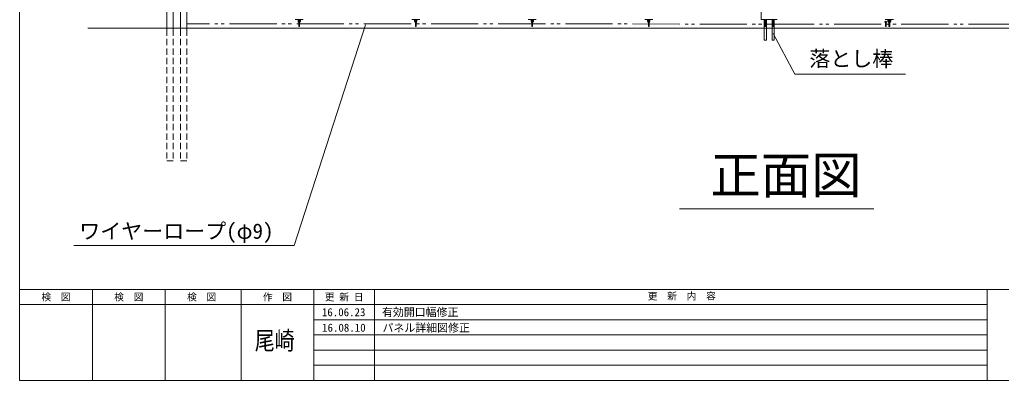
# Model space of a CAD drawing. Units: millimetres, scale not verified. Extents: x -9305 to 9305, y -6415 to 6415.
# Drawn here: x -9305 to -1822, y -6415 to -3666 of the extents above; entities that cross this region are included whole.
import ezdxf
from ezdxf.enums import TextEntityAlignment as Align

# ---------------------------------------------------------------- set-up
doc = ezdxf.new("R2010")
doc.units = ezdxf.units.MM
doc.header["$LTSCALE"] = 40
doc.linetypes.add('DASHED1', pattern=[1.8, 1.2, -0.6])
doc.linetypes.add('DOUBLE_CHAIN2', pattern=[12.8, 9, -1, 0.6, -0.6, 0.6, -1])
for name, color, linetype, lineweight in [('0-0_0', 7, 'Continuous', 9), ('0-3_CLG-45', 7, 'DOUBLE_CHAIN2', 9), ('0-5_CLG-90', 7, 'Continuous', 9), ('0-9_TEXT', 7, 'Continuous', 9), ('0-C_図面枠', 7, 'Continuous', 9)]:
    doc.layers.add(name, color=color, linetype=linetype, lineweight=lineweight)
doc.styles.add('ＭＳ ゴシック', font='')
doc.styles.get('ＭＳ ゴシック').set_extended_font_data('MS Gothic')

msp = doc.modelspace()

# ---------------------------------------------------------------- linework, layer by layer
at = {"layer": '0-0_0'}
msp.add_line((-9304.61, 6414.98), (-9304.61, -6414.98), dxfattribs=at)
at = {"layer": '0-3_CLG-45'}
msp.add_line((846.94, -3701.13), (-8030.2, -3698.52), dxfattribs=at)
at = {"layer": '0-5_CLG-90'}
for p, q in [((-8182.16, 693.21), (-8182.16, -3741.44)), ((-8133.56, 692.32), (-8133.56, -3741.44)), ((-8078.8, 693.21), (-8078.8, -3741.44)), ((-8030.2, 692.32), (-8030.2, -3741.44)), ((-3651.64, 553.48), (-3651.64, -3666.52)), ((-3651.34, -3661.51), (-3651.64, -3666.52)), ((-3630.14, -3666.31), (-3630.14, -3679.81)), ((-3625.14, -3666.31), (-3625.14, -3679.81)), ((-3618.14, -3666.31), (-3618.14, -3679.81)), ((-3613.14, -3666.31), (-3613.14, -3679.81)), ((-3570.14, -3666.31), (-3570.14, -3679.81)), ((-3565.14, -3666.31), (-3565.14, -3679.81)), ((-3558.14, -3666.31), (-3558.14, -3679.81)), ((1584.68, -3731.5), (-8785.84, -3731.5)), ((-7203.63, -3666.52), (-7143.63, -3666.52)), ((-7182.13, -3666.52), (-7182.13, -3680.02)), ((-7177.13, -3666.52), (-7177.13, -3680.02)), ((-7176.13, -3681.02), (-7176.13, -3716.01)), ((-7171.13, -3681.02), (-7171.13, -3716.01)), ((-7170.13, -3666.52), (-7170.13, -3680.02)), ((-7165.13, -3666.52), (-7165.13, -3680.02)), ((-6315.63, -3666.52), (-6255.63, -3666.52)), ((-6294.13, -3666.52), (-6294.13, -3680.02)), ((-6289.13, -3666.52), (-6289.13, -3680.02)), ((-6288.13, -3681.02), (-6288.13, -3716.01)), ((-6283.13, -3681.02), (-6283.13, -3716.01)), ((-6282.13, -3666.52), (-6282.13, -3680.02)), ((-6277.13, -3666.52), (-6277.13, -3680.02)), ((-5427.63, -3666.52), (-5367.63, -3666.52)), ((-5406.13, -3666.52), (-5406.13, -3680.02)), ((-5401.13, -3666.52), (-5401.13, -3680.02)), ((-5400.13, -3681.02), (-5400.13, -3716.01)), ((-5395.13, -3681.02), (-5395.13, -3716.01)), ((-5394.13, -3666.52), (-5394.13, -3680.02)), ((-5389.13, -3666.52), (-5389.13, -3680.02)), ((-4539.63, -3666.52), (-4479.63, -3666.52)), ((-4518.13, -3666.52), (-4518.13, -3680.02)), ((-4513.13, -3666.52), (-4513.13, -3680.02)), ((-4512.13, -3681.02), (-4512.13, -3716.01)), ((-4507.13, -3681.02), (-4507.13, -3716.01)), ((-4506.13, -3666.52), (-4506.13, -3680.02)), ((-4501.13, -3666.52), (-4501.13, -3680.02)), ((-3591.64, -3666.52), (-3651.64, -3666.52)), ((-3624.14, -3680.81), (-3624.14, -3715.81)), ((-3619.14, -3680.81), (-3619.14, -3715.81)), ((-3591.64, -3666.52), (-3531.64, -3666.52)), ((-3564.14, -3680.81), (-3564.14, -3715.81)), ((-3559.14, -3680.81), (-3559.14, -3715.81)), ((-2708.64, -3666.52), (-2643.65, -3666.52)), ((-2706.14, -3681.02), (-2706.14, -3716.01)), ((-2701.14, -3681.02), (-2701.14, -3716.01)), ((-2687.14, -3666.52), (-2687.14, -3680.02)), ((-2682.14, -3666.52), (-2682.14, -3680.02)), ((-2682.14, -3666.52), (-2682.14, -3680.02)), ((-2681.14, -3681.02), (-2681.14, -3716.01)), ((-2677.14, -3666.52), (-2677.14, -3680.02)), ((-2676.14, -3681.02), (-2676.14, -3716.01)), ((-2676.14, -3681.02), (-2676.14, -3716.01)), ((-2675.14, -3666.52), (-2675.14, -3680.02)), ((-2671.14, -3681.02), (-2671.14, -3716.01)), ((-2670.14, -3666.52), (-2670.14, -3680.02)), ((-2670.14, -3666.52), (-2670.14, -3680.02)), ((-2665.15, -3666.52), (-2665.15, -3680.02))]:
    msp.add_line(p, q, dxfattribs=at)
at = {"layer": '0-5_CLG-90', "linetype": 'DASHED1'}
for p, q in [((-8182.16, -3741.44), (-8182.16, -4741.44)), ((-8133.56, -3741.44), (-8133.56, -4741.44)), ((-8078.8, -3741.44), (-8078.8, -4741.44)), ((-8030.2, -3741.44), (-8030.2, -4741.44)), ((-8182.16, -4741.44), (-8133.56, -4741.44)), ((-8078.8, -4741.44), (-8030.2, -4741.44))]:
    msp.add_line(p, q, dxfattribs=at)
at = {"layer": '0-5_CLG-90'}
for points in [[(-3553.26, -3666.32), (-3553.26, -3823.62), (-3569.86, -3823.62), (-3569.86, -3666.32)], [(-3613.36, -3666.72), (-3613.36, -3822.92), (-3630.76, -3822.92), (-3630.76, -3666.72)]]:
    msp.add_lwpolyline(points, dxfattribs=at)
for centre, radius, start, end in [((-7173.63, -3680.02), 8.5, 180, 252.895), ((-7173.63, -3680.02), 3.5, 180, 224.415), ((-7173.63, -3681.02), 2.5, 0, 180), ((-7173.63, -3716.01), 2.5, 180, 0), ((-7173.63, -3680.02), 8.5, 287.105, 0), ((-7173.63, -3680.02), 3.5, 315.585, 0), ((-6285.63, -3680.02), 8.5, 180, 252.895), ((-6285.63, -3680.02), 3.5, 180, 224.415), ((-6285.63, -3681.02), 2.5, 0, 180), ((-6285.63, -3716.01), 2.5, 180, 0), ((-6285.63, -3680.02), 8.5, 287.105, 0), ((-6285.63, -3680.02), 3.5, 315.585, 0), ((-5397.63, -3680.02), 8.5, 180, 252.895), ((-5397.63, -3680.02), 3.5, 180, 224.415), ((-5397.63, -3681.02), 2.5, 0, 180), ((-5397.63, -3716.01), 2.5, 180, 0), ((-5397.63, -3680.02), 8.5, 287.105, 0), ((-5397.63, -3680.02), 3.5, 315.585, 0), ((-4509.63, -3680.02), 8.5, 180, 252.895), ((-4509.63, -3680.02), 3.5, 180, 224.415), ((-4509.63, -3681.02), 2.5, 0, 180), ((-4509.63, -3716.01), 2.5, 180, 0), ((-4509.63, -3680.02), 8.5, 287.105, 0), ((-4509.63, -3680.02), 3.5, 315.585, 0), ((-3621.64, -3679.81), 8.5, 180, 252.895), ((-3621.64, -3679.81), 3.5, 180, 224.415), ((-3621.64, -3680.81), 2.5, 0, 180), ((-3621.64, -3715.81), 2.5, 180, 0), ((-3621.64, -3679.81), 8.5, 287.105, 0), ((-3621.64, -3679.81), 3.5, 315.585, 0), ((-3561.64, -3679.81), 8.5, 180, 252.895), ((-3561.64, -3679.81), 3.5, 180, 224.415), ((-3561.64, -3680.81), 2.5, 0, 180), ((-3561.64, -3715.81), 2.5, 180, 0), ((-3561.64, -3679.81), 8.5, 287.105, 0), ((-3561.64, -3679.81), 3.5, 315.585, 0), ((-2703.64, -3680.02), 8.5, 180, 252.895), ((-2703.64, -3680.02), 3.5, 180, 224.415), ((-2703.64, -3681.02), 2.5, 0, 180), ((-2703.64, -3716.01), 2.5, 180, 0), ((-2703.64, -3680.02), 8.5, 287.105, 0), ((-2703.64, -3680.02), 3.5, 315.585, 0), ((-2678.64, -3680.02), 8.5, 180, 252.895), ((-2678.64, -3680.02), 3.5, 180, 224.415), ((-2673.64, -3680.02), 8.5, 180, 252.895), ((-2678.64, -3681.02), 2.5, 0, 180), ((-2678.64, -3716.01), 2.5, 180, 0), ((-2673.64, -3680.02), 3.5, 180, 224.415), ((-2673.64, -3681.02), 2.5, 0, 180), ((-2678.64, -3680.02), 8.5, 287.105, 0), ((-2678.64, -3680.02), 3.5, 315.585, 0), ((-2673.64, -3716.01), 2.5, 180, 0), ((-2673.64, -3680.02), 3.5, 315.585, 0), ((-2673.64, -3680.02), 8.5, 287.105, 0)]:
    msp.add_arc(centre, radius, start, end, dxfattribs=at)
at = {"layer": '0-9_TEXT'}
for p, q in [((-6668.17, -3705.06), (-7212.7, -5386.41)), ((-3396.9, -4080.64), (-3562.56, -3772.71)), ((-3396.9, -4080.64), (-2554.02, -4080.64)), ((-4276.06, -5108.74), (-2795.21, -5108.74)), ((-8890.43, -5386.41), (-7212.7, -5386.41))]:
    msp.add_line(p, q, dxfattribs=at)
at = {"layer": '0-C_図面枠'}
for p, q in [((-9304.61, -5721.47), (9304.61, -5721.47)), ((-8749.8, -5721.47), (-8749.8, -6414.98)), ((-8194.99, -5721.47), (-8194.99, -6414.98)), ((-7617.06, -5721.47), (-7617.06, -6414.98)), ((-7062.26, -5721.47), (-7062.26, -6414.98)), ((-6599.91, -5721.47), (-6599.91, -6414.98)), ((-1930.27, -5721.47), (-1930.27, -6414.98)), ((-9304.61, -5837.05), (-1930.27, -5837.05)), ((-7062.26, -5952.64), (-1930.27, -5952.64)), ((-7062.26, -6068.22), (-1930.27, -6068.22)), ((-7062.26, -6183.81), (-1930.27, -6183.81)), ((-7062.26, -6299.39), (-1930.27, -6299.39))]:
    msp.add_line(p, q, dxfattribs=at)
msp.add_lwpolyline([(-9304.61, -6414.98), (9304.61, -6414.98), (9304.61, 6414.98), (-9304.61, 6414.98)], dxfattribs=at)

# ---------------------------------------------------------------- texts
at = {"layer": '0-9_TEXT', "style": 'ＭＳ ゴシック'}
for s, height, p in [('落とし棒', 117.3, (-3286.16, -4058.17)), ('正面図', 281.5, (-4039.21, -5076.01)), ('ワイヤーロープ(φ9)', 117.3, (-8850.38, -5371.69))]:
    msp.add_text(s, height=height, dxfattribs=at).set_placement(p, align=Align.BOTTOM_LEFT)
at = {"layer": '0-C_図面枠', "style": 'ＭＳ ゴシック'}
for s, height, p in [('検\u3000図', 54.23, (-9138.16, -5823.64)), ('検\u3000図', 54.23, (-8583.36, -5823.64)), ('検\u3000図', 54.23, (-8028.55, -5823.64)), ('作\u3000図', 54.23, (-7450.62, -5823.64)), ('更 新 日', 54.23, (-6979.03, -5823.64)), ('更\u3000新\u3000内\u3000容', 54.23, (-4516.95, -5816.54)), ('16.06.23', 61, (-7000.83, -5944.31)), ('有効開口幅修正', 61, (-6542.76, -5944.31)), ('16.08.10', 61, (-6999.33, -6062.32)), ('パネル詳細図修正', 61, (-6538.84, -6063.54))]:
    msp.add_text(s, height=height, dxfattribs=at).set_placement(p, align=Align.BOTTOM_LEFT)
at = {"layer": '0-C_図面枠', "style": 'ＭＳ ゴシック', "width": 0.8}
msp.add_text('尾崎', height=139.4, dxfattribs=at).set_placement((-7512.51, -6223.1), align=Align.BOTTOM_LEFT)

doc.saveas('drawing.dxf')
